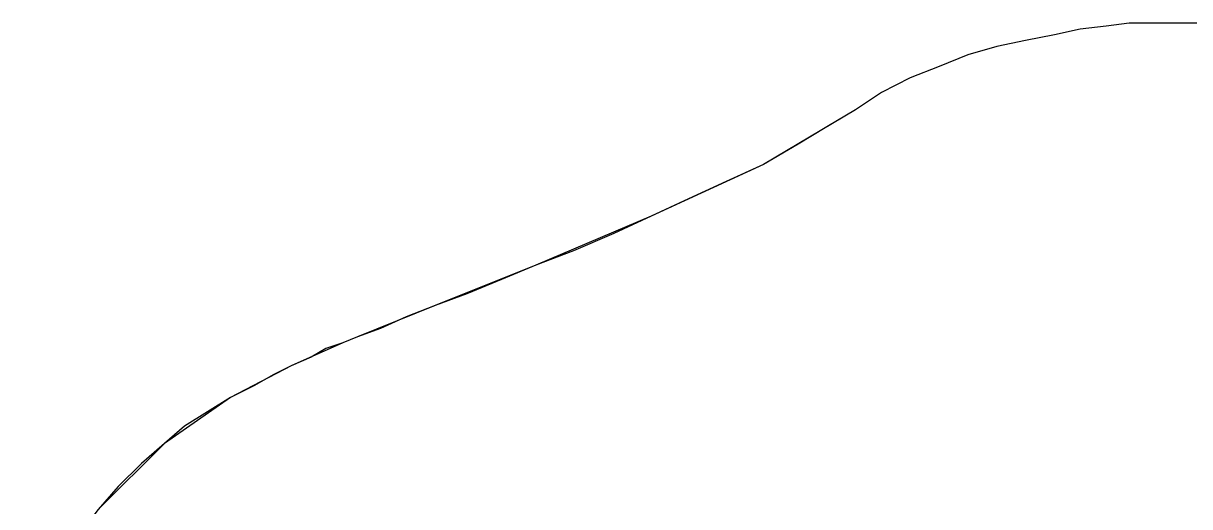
# Model space of a CAD drawing. Extents: x -53 to 13, y -124 to 67.
# Drawn here: x -46.12 to -29.04, y 31.71 to 38.79 of the extents above; entities that cross this region are included whole.
import ezdxf

# ---------------------------------------------------------------- set-up
doc = ezdxf.new("R2010")
doc.units = 0
doc.layers.add('7', color=7, linetype='CONTINUOUS')

msp = doc.modelspace()

# ---------------------------------------------------------------- linework, layer by layer
at = {"layer": '7', "linetype": 'CONTINUOUS'}
for points in [[(-29.002, 38.79), (-29.128, 38.79), (-29.339, 38.79), (-29.634, 38.79), (-29.93, 38.79), (-30.266, 38.747), (-30.646, 38.706), (-31.025, 38.621), (-31.448, 38.537), (-31.869, 38.452), (-32.291, 38.326), (-32.712, 38.157), (-33.134, 37.989), (-33.555, 37.778), (-33.935, 37.524), (-35.285, 36.723), (-36.929, 35.964), (-38.615, 35.248), (-40.092, 34.657), (-41.23, 34.194), (-41.441, 34.109), (-42.199, 33.772), (-43.085, 33.308), (-44.055, 32.634), (-45.025, 31.663)], [(-28.833, 38.79), (-28.876, 38.79), (-29.002, 38.79), (-29.128, 38.79), (-29.339, 38.79), (-29.634, 38.79), (-29.93, 38.79), (-30.266, 38.747), (-30.646, 38.706), (-31.025, 38.621), (-31.448, 38.537), (-31.869, 38.452), (-32.291, 38.326), (-32.712, 38.157), (-33.134, 37.989), (-33.555, 37.778), (-33.935, 37.524)], [(-33.935, 37.524), (-34.357, 37.272), (-34.778, 37.018), (-35.285, 36.723), (-35.832, 36.471), (-36.381, 36.218), (-36.929, 35.964), (-37.477, 35.712), (-38.067, 35.458), (-38.615, 35.248), (-39.121, 35.037), (-39.627, 34.826), (-40.092, 34.657), (-40.513, 34.489), (-40.892, 34.32), (-41.23, 34.194), (-41.441, 34.109)], [(-41.441, 34.109), (-41.693, 34.025), (-41.904, 33.898), (-42.199, 33.772), (-42.453, 33.646), (-42.747, 33.477), (-43.085, 33.308), (-43.422, 33.097), (-43.759, 32.886), (-44.055, 32.634), (-44.391, 32.339), (-44.73, 32.002), (-45.025, 31.663), (-45.319, 31.285), (-45.614, 30.863), (-45.91, 30.399), (-46.121, 29.893)]]:
    msp.add_lwpolyline(points, dxfattribs=at)

doc.saveas('drawing.dxf')
